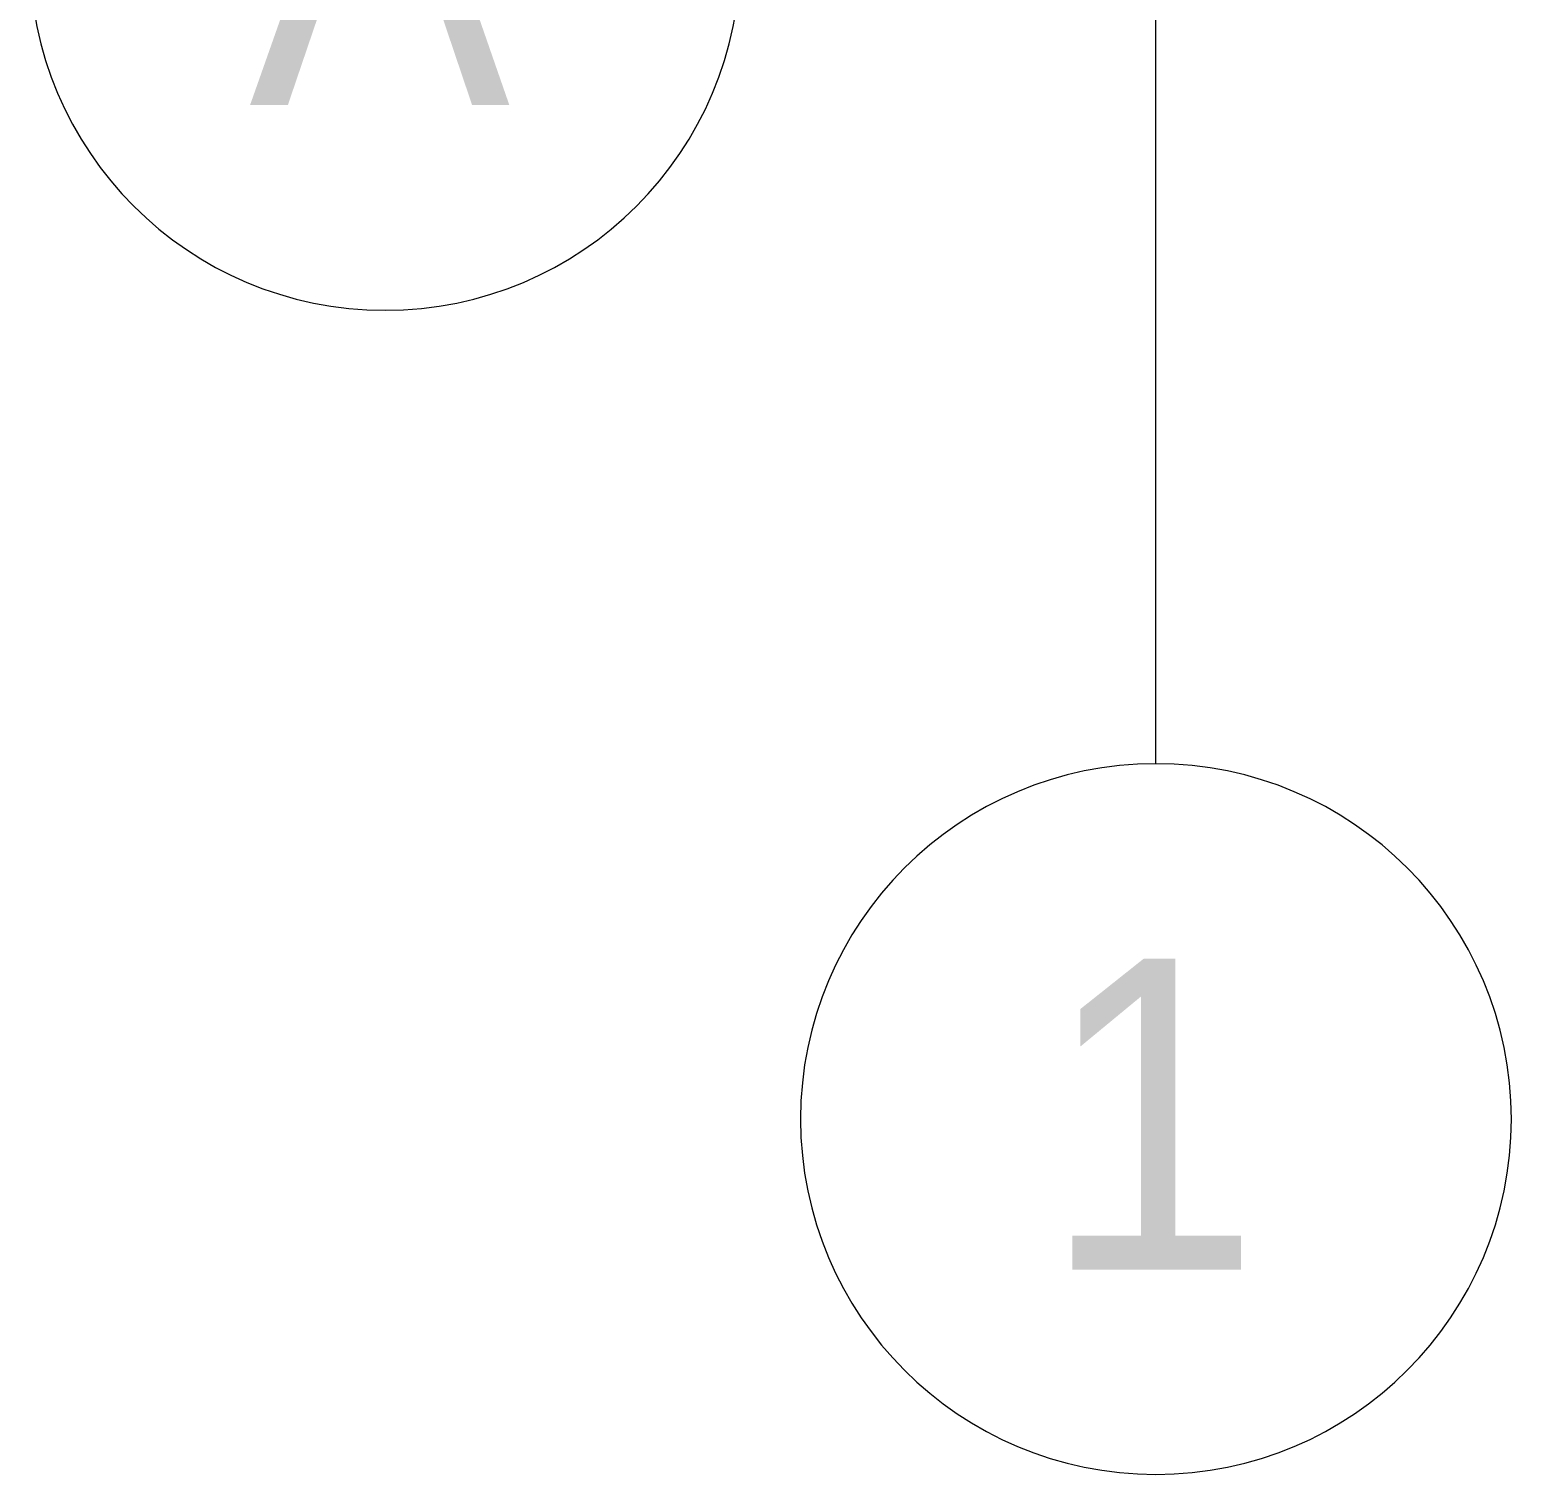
# Model space of a CAD drawing. Header units: millimetres. Extents: x 81566 to 292854, y -8553 to 29000.
# Drawn here: x 159616 to 167954, y -8553 to -420 of the extents above; entities that cross this region are included whole.
import ezdxf

# ---------------------------------------------------------------- set-up
doc = ezdxf.new("R2010")
doc.units = ezdxf.units.MM
doc.layers.add('Оси', color=7, linetype='Continuous', lineweight=9)
doc.layers.add('Оси-1', color=7, linetype='Continuous', lineweight=20)
doc.styles.add('Arial_1', font='arial.ttf', dxfattribs={"width": 0.9, "height": 1750})

# ---------------------------------------------------------------- blocks, each defined once
blk = doc.blocks.new('Ось сетки - D8-29747960-2_2_3_птичка')
at = {"layer": 'Оси-1'}
for start, end in [(360, 180), (180, 360)]:
    blk.add_arc((0, 0), 4, start, end, dxfattribs=at)

msp = doc.modelspace()

# ---------------------------------------------------------------- linework, layer by layer
at = {"layer": 'Оси'}
msp.add_line((165953.6, -4552.8), (165953.6, 5388.2), dxfattribs=at)

# ---------------------------------------------------------------- block references
at = {"layer": 'Оси-1', "xscale": 499.9999999999995, "yscale": 499.9999999999995, "zscale": 499.9999999999995, "rotation": 269.9999999999994}
msp.add_blockref('Ось сетки - D8-29747960-2_2_3_птичка', (161616, 0), dxfattribs=at)
at = {"layer": 'Оси-1', "xscale": 499.9999999999995, "yscale": 499.9999999999995, "zscale": 499.9999999999995}
msp.add_blockref('Ось сетки - D8-29747960-2_2_3_птичка', (165953.6, -6552.8), dxfattribs=at)

# ---------------------------------------------------------------- texts
at = {"layer": 'Оси', "char_height": 1750, "attachment_point": 1, "style": 'Arial_1'}
for s, insert, width in [('\\fArial|b0|i0|c204|p34|;\\W.9;А', (160852.1, 905.2), 1803.797), ('\\fArial|b0|i0|c204|p34|;\\W.9;1', (165316, -5649.6), 1515.189)]:
    msp.add_mtext(s, dxfattribs=dict(at, insert=insert, width=width))

doc.saveas('drawing.dxf')
